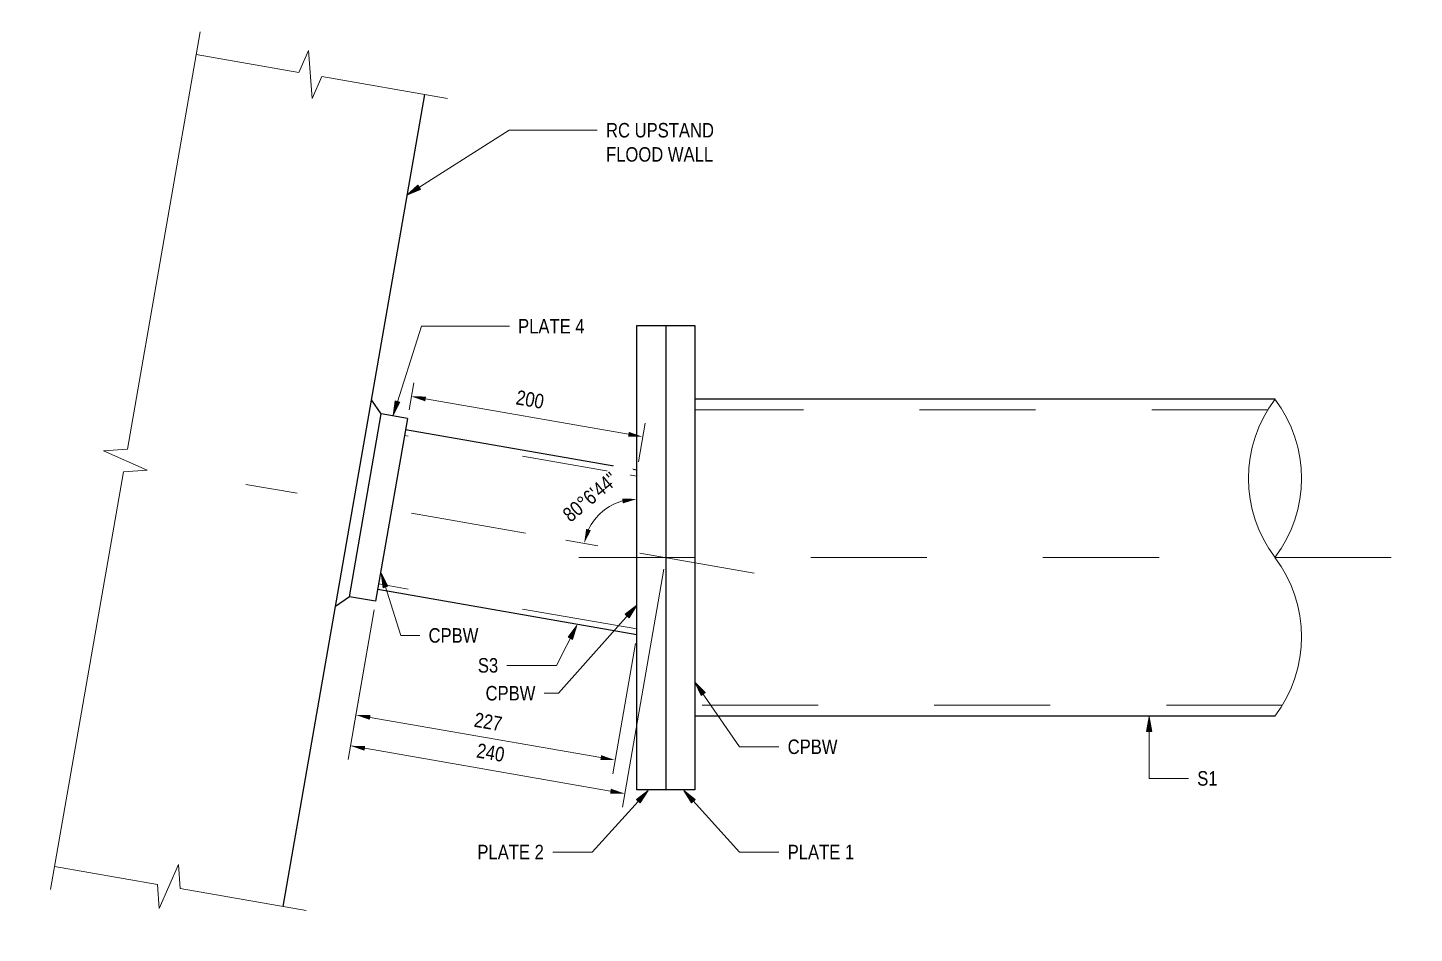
# Model space of a CAD drawing. Header units: metres. Extents: x -1108 to -1097, y 3 to 518.
# Drawn here: x -1104.063 to -1102.868, y 511.926 to 512.707 of the extents above; entities that cross this region are included whole.
import ezdxf

# ---------------------------------------------------------------- set-up
doc = ezdxf.new("R2010")
doc.units = ezdxf.units.M
doc.linetypes.add('JacobsCenter', pattern=[0.015, 0.009, -0.0015, 0.003, -0.0015])
doc.linetypes.add('JacobsDash', pattern=[0.0045, 0.003, -0.0015])
doc.layers.get('Defpoints').update_dxf_attribs({"color": 41})
for name, color, linetype, lineweight in [('A-ANNO-DIMS', 7, 'Continuous', 9), ('A-DETL', 7, 'Continuous', 13), ('A-DETL-GENF', 7, 'Continuous', 9), ('G-ANNO-TEXT', 7, 'Continuous', 9)]:
    doc.layers.add(name, color=color, linetype=linetype, lineweight=lineweight)
doc.styles.add('Arial Narrow_1', font='ARIALN.TTF', dxfattribs={"height": 0.0125})
doc.dimstyles.new('Dimension_Angle_O__DMS_', dxfattribs={"dimscale": 0.3048, "dimtxt": 0.012793, "dimasz": 0.04101, "dimexe": 0.03937, "dimexo": 0.026247, "dimgap": 0.032808, "dimtad": 1, "dimdec": 3, "dimlfac": 1000, "dimrnd": 0.001, "dimzin": 0, "dimdsep": 46, "dimtxsty": 'Arial Narrow_1', "dimsah": 1, "dimcen": 0.09, "dimaunit": 1, "dimadec": 4, "dimazin": 0, "dimtfac": 1, "dimtdec": 4, "dimtix": 1, "dimtmove": 0, "dimatfit": 3, "dimfxl": 1, "dimtvp": 1, "dimtfill": 1, "dimtolj": 1, "dimtzin": 0, "dimlwd": 18, "dimlwe": 18, "dimarcsym": 2})
doc.dimstyles.new('Dimension_Standard_O__mm__1', dxfattribs={"dimscale": 0.3048, "dimtxt": 0.012793, "dimasz": 0.04101, "dimexe": 0.03937, "dimexo": 0.024606, "dimgap": 0.024606, "dimtad": 1, "dimdec": 0, "dimlfac": 1000, "dimzin": 0, "dimdsep": 46, "dimtxsty": 'Arial Narrow_1', "dimsah": 1, "dimcen": 0.09, "dimaunit": 1, "dimadec": 4, "dimazin": 0, "dimtfac": 1, "dimtdec": 4, "dimtix": 1, "dimtmove": 0, "dimatfit": 3, "dimfxl": 1, "dimtvp": 1, "dimtfill": 1, "dimtolj": 1, "dimtzin": 0, "dimlwd": 18, "dimlwe": 18, "dimarcsym": 2})

# ---------------------------------------------------------------- blocks, each defined once
blk = doc.blocks.new('CS_DET_Pile-Column_BreakLine - Tubular BreakLine-9185518-DRG-2873204 - SECTION 3')
at = {"layer": 'A-DETL-GENF', "lineweight": 18}
for centre, start, end in [((0.2048, -0.0903), 52.9573, 127.0427), ((0.0683, 0.0907), 232.9573, 307.0427), ((0.2048, 0.0907), 232.9573, 307.0427)]:
    blk.add_arc(centre, 0.1133, start, end, dxfattribs=at)
blk = doc.blocks.new('CS_DET_BreakLine_ViewScale - Std Break-9185527-DRG-2873204 - SECTION 3')
at = {"layer": 'A-DETL-GENF'}
for p, q in [((0.095, 0.02), (0.09, 0)), ((0.105, -0.02), (0.095, 0.02)), ((0.09, 0), (-0.02, 0)), ((0.11, 0), (0.105, -0.02)), ((0.2, 0), (0.11, 0))]:
    blk.add_line(p, q, dxfattribs=at)
blk = doc.blocks.new('CS_DET_BreakLine_ViewScale - Std Break-9185529-DRG-2873204 - SECTION 3')
at = {"layer": 'A-DETL-GENF'}
for p, q in [((0.095, -0.02), (0.105, 0.02)), ((0.105, 0.02), (0.11, 0)), ((-0.02, 0), (0.09, 0)), ((0.09, 0), (0.095, -0.02)), ((0.11, 0), (0.2, 0))]:
    blk.add_line(p, q, dxfattribs=at)
blk = doc.blocks.new('CS_DET_BreakLine_ViewScale - Std Break-9185534-DRG-2873204 - SECTION 3')
at = {"layer": 'A-DETL-GENF'}
for p, q in [((0.3502, -0.02), (0.3602, 0.02)), ((0.3602, 0.02), (0.3652, 0)), ((-0.02, 0), (0.3452, 0)), ((0.3452, 0), (0.3502, -0.02)), ((0.3652, 0), (0.7303, 0))]:
    blk.add_line(p, q, dxfattribs=at)
blk = doc.blocks.new('DIMBLOCK12-DRG-2873204 - SECTION 3')
at = {"layer": 'A-ANNO-DIMS', "color": 0, "lineweight": 18, "transparency": 16777216}
for p, q in [((-1103.5148, 512.24), (-1103.5506, 512.0347)), ((-1103.7646, 512.2049), (-1103.7871, 512.0759)), ((-1103.7727, 512.0856), (-1103.5609, 512.0486))]:
    blk.add_line(p, q, dxfattribs=at)
at = {"layer": 'A-ANNO-DIMS', "color": 0, "transparency": 16777216}
for points in [[(-1103.7723, 512.0876), (-1103.773, 512.0835), (-1103.785, 512.0877)], [(-1103.5605, 512.0507), (-1103.5612, 512.0466), (-1103.5486, 512.0465)]]:
    blk.add_solid(points, dxfattribs=at)
at = {"layer": 'Defpoints', "color": 0, "transparency": 16777216}
for p in [(-1103.5135, 512.2474), (-1103.7633, 512.2123), (-1103.5486, 512.0465)]:
    blk.add_point(p, dxfattribs=at)
at = {"layer": 'A-ANNO-DIMS', "color": 0, "lineweight": 18, "transparency": 16777216, "insert": (-1103.6642, 512.0818), "char_height": 0.0125, "width": 0.02851, "attachment_point": 5, "rotation": 350.1124, "style": 'Arial Narrow_1', "bg_fill": 3, "box_fill_scale": 1.1, "bg_fill_color": 256, "bg_fill_true_color": 13158600, "bg_fill_transparency": 0}
blk.add_mtext('\\A1;240\u200e', dxfattribs=at)
blk = doc.blocks.new('DIMBLOCK13-DRG-2873204 - SECTION 3')
at = {"layer": 'A-ANNO-DIMS', "color": 0, "lineweight": 18, "transparency": 16777216}
for p, q in [((-1103.5381, 512.3164), (-1103.5381, 512.2884)), ((-1103.5993, 512.2649), (-1103.5718, 512.2601))]:
    blk.add_line(p, q, dxfattribs=at)
blk.add_arc((-1103.5381, 512.2542), 0.0462, 105.5645, 154.5479, dxfattribs=at)
at = {"layer": 'A-ANNO-DIMS', "color": 0, "transparency": 16777216}
for points in [[(-1103.5508, 512.3008), (-1103.5502, 512.2966), (-1103.5381, 512.3004)], [(-1103.5778, 512.2734), (-1103.5818, 512.2747), (-1103.5836, 512.2622)]]:
    blk.add_solid(points, dxfattribs=at)
at = {"layer": 'Defpoints', "color": 0, "transparency": 16777216}
blk.add_point((-1103.5381, 512.2542), dxfattribs=at)
at = {"layer": 'A-ANNO-DIMS', "color": 0, "lineweight": 18, "transparency": 16777216, "insert": (-1103.5784, 512.3021), "char_height": 0.0125, "width": 0.084555, "attachment_point": 5, "rotation": 40.0562, "style": 'Arial Narrow_1', "bg_fill": 3, "box_fill_scale": 1.1, "bg_fill_color": 256, "bg_fill_true_color": 13158600, "bg_fill_transparency": 0}
blk.add_mtext('\\A1;80°6\'44"', dxfattribs=at)
at = {"layer": 'Defpoints', "color": 0, "transparency": 16777216}
for p in [(-1103.5381, 512.3244), (-1103.5588, 512.2955), (-1103.6072, 512.2663)]:
    blk.add_point(p, dxfattribs=at)
blk = doc.blocks.new('DIMBLOCK14-DRG-2873204 - SECTION 3')
at = {"layer": 'A-ANNO-DIMS', "color": 0, "lineweight": 18, "transparency": 16777216}
for p, q in [((-1103.7345, 512.3773), (-1103.7305, 512.4006)), ((-1103.7202, 512.3866), (-1103.5454, 512.3562)), ((-1103.5368, 512.3325), (-1103.531, 512.3658))]:
    blk.add_line(p, q, dxfattribs=at)
at = {"layer": 'A-ANNO-DIMS', "color": 0, "transparency": 16777216}
for points in [[(-1103.7198, 512.3887), (-1103.7206, 512.3846), (-1103.7325, 512.3888)], [(-1103.545, 512.3582), (-1103.5457, 512.3541), (-1103.5331, 512.354)]]:
    blk.add_solid(points, dxfattribs=at)
at = {"layer": 'Defpoints', "color": 0, "transparency": 16777216}
for p in [(-1103.7358, 512.3699), (-1103.5331, 512.354), (-1103.5381, 512.3251)]:
    blk.add_point(p, dxfattribs=at)
at = {"layer": 'A-ANNO-DIMS', "color": 0, "lineweight": 18, "transparency": 16777216, "insert": (-1103.6302, 512.3861), "char_height": 0.0125, "width": 0.02851, "attachment_point": 5, "rotation": 350.1124, "style": 'Arial Narrow_1', "bg_fill": 3, "box_fill_scale": 1.1, "bg_fill_color": 256, "bg_fill_true_color": 13158600, "bg_fill_transparency": 0}
blk.add_mtext('\\A1;200\u200e', dxfattribs=at)
blk = doc.blocks.new('DIMBLOCK15-DRG-2873204 - SECTION 3')
at = {"layer": 'A-ANNO-DIMS', "color": 0, "lineweight": 18, "transparency": 16777216}
for p, q in [((-1103.7646, 512.2049), (-1103.7824, 512.1025)), ((-1103.5394, 512.1759), (-1103.559, 512.0636)), ((-1103.768, 512.1122), (-1103.5692, 512.0775))]:
    blk.add_line(p, q, dxfattribs=at)
at = {"layer": 'A-ANNO-DIMS', "color": 0, "transparency": 16777216}
for points in [[(-1103.7677, 512.1143), (-1103.7684, 512.1101), (-1103.7804, 512.1143)], [(-1103.5689, 512.0796), (-1103.5696, 512.0755), (-1103.5569, 512.0754)]]:
    blk.add_solid(points, dxfattribs=at)
at = {"layer": 'Defpoints', "color": 0, "transparency": 16777216}
for p in [(-1103.7633, 512.2123), (-1103.5381, 512.1833), (-1103.5569, 512.0754)]:
    blk.add_point(p, dxfattribs=at)
at = {"layer": 'A-ANNO-DIMS', "color": 0, "lineweight": 18, "transparency": 16777216, "insert": (-1103.6663, 512.1084), "char_height": 0.0125, "width": 0.02851, "attachment_point": 5, "rotation": 350.1124, "style": 'Arial Narrow_1', "bg_fill": 3, "box_fill_scale": 1.1, "bg_fill_color": 256, "bg_fill_true_color": 13158600, "bg_fill_transparency": 0}
blk.add_mtext('\\A1;227', dxfattribs=at)

msp = doc.modelspace()

# ---------------------------------------------------------------- hatches: boundary and pattern name
at = {"layer": 'G-ANNO-TEXT'}
for points in [[(-1103.736443, 512.5622814), (-1103.7247024, 512.567105), (-1103.7270603, 512.5708297)], [(-1103.7482219, 512.3724754), (-1103.742346, 512.3837263), (-1103.7465484, 512.3850574)], [(-1103.7585711, 512.236484), (-1103.7569261, 512.2238982), (-1103.7527207, 512.2252199)], [(-1103.5381689, 512.2089106), (-1103.5481161, 512.2010263), (-1103.5448196, 512.1980996)], [(-1103.5897967, 512.191382), (-1103.5974471, 512.1812538), (-1103.5935217, 512.179248)], [(-1103.4880983, 512.1425295), (-1103.4827931, 512.1309985), (-1103.4791692, 512.1335084)], [(-1103.096558, 512.1126623), (-1103.0987621, 512.1001623), (-1103.0943539, 512.1001623)], [(-1103.5284237, 512.0492122), (-1103.5384633, 512.0414461), (-1103.5352017, 512.0384807)], [(-1103.4977922, 512.0492122), (-1103.4910141, 512.0384807), (-1103.4877525, 512.0414461)]]:
    msp.add_hatch(color=256, dxfattribs=at).paths.add_polyline_path(points)

# ---------------------------------------------------------------- linework, layer by layer
at = {"layer": 'A-DETL', "lineweight": 25}
for p, q in [((-1103.8429863, 511.94929), (-1103.7210155, 512.6490424)), ((-1103.5381079, 512.4498805), (-1103.4881079, 512.4498805)), ((-1103.5381079, 512.0498805), (-1103.5381079, 512.4498805)), ((-1103.5131079, 512.4498805), (-1103.5131079, 512.0498805)), ((-1103.4881079, 512.4498805), (-1103.4881079, 512.0498805)), ((-1103.7584121, 512.3738447), (-1103.7668839, 512.3858932)), ((-1102.9881079, 512.3864306), (-1103.4881079, 512.3864306)), ((-1103.7858867, 512.2162212), (-1103.7584121, 512.3738447)), ((-1103.7358057, 512.3699042), (-1103.7632804, 512.2122808)), ((-1103.7358057, 512.3699042), (-1103.7584121, 512.3738447)), ((-1103.5381079, 512.3251413), (-1103.7375486, 512.359905)), ((-1103.5381079, 512.183335), (-1103.7615375, 512.2222801)), ((-1103.7858867, 512.2162212), (-1103.7979355, 512.2077485)), ((-1103.7632804, 512.2122808), (-1103.7858867, 512.2162212)), ((-1102.9881079, 512.1133306), (-1103.4881079, 512.1133306)), ((-1103.4881079, 512.0498805), (-1103.5381079, 512.0498805))]:
    msp.add_line(p, q, dxfattribs=at)
at = {"layer": 'A-DETL', "linetype": 'JacobsDash', "lineweight": 18}
for p, q in [((-1102.994428, 512.3771306), (-1103.4881079, 512.3771306)), ((-1103.5381079, 512.320066), (-1103.7384072, 512.3549793)), ((-1103.5381079, 512.1884104), (-1103.7606789, 512.2272058)), ((-1102.9817878, 512.1226306), (-1103.4881079, 512.1226306))]:
    msp.add_line(p, q, dxfattribs=at)
at = {"layer": 'A-DETL', "linetype": 'JacobsCenter'}
for p, q in [((-1103.4369585, 512.2366072), (-1103.8752847, 512.31301)), ((-1103.5881079, 512.2498805), (-1102.8681079, 512.2498805))]:
    msp.add_line(p, q, dxfattribs=at)
at = {"layer": 'G-ANNO-TEXT'}
for p, q in [((-1103.736443, 512.5622814), (-1103.6481035, 512.6182035)), ((-1103.6481035, 512.6182035), (-1103.5722355, 512.6182035)), ((-1103.7270603, 512.5708297), (-1103.736443, 512.5622814)), ((-1103.736443, 512.5622814), (-1103.7247024, 512.567105)), ((-1103.7247024, 512.567105), (-1103.7270603, 512.5708297)), ((-1103.7482219, 512.3724754), (-1103.7238957, 512.4492711)), ((-1103.7238957, 512.4492711), (-1103.6480276, 512.4492711)), ((-1103.7465484, 512.3850574), (-1103.7482219, 512.3724754)), ((-1103.7482219, 512.3724754), (-1103.742346, 512.3837263)), ((-1103.742346, 512.3837263), (-1103.7465484, 512.3850574)), ((-1103.7585711, 512.236484), (-1103.7569261, 512.2238982)), ((-1103.7527207, 512.2252199), (-1103.7585711, 512.236484)), ((-1103.7585711, 512.236484), (-1103.7417148, 512.1828476)), ((-1103.7569261, 512.2238982), (-1103.7527207, 512.2252199)), ((-1103.5381689, 512.2089106), (-1103.6055537, 512.1330101)), ((-1103.5381689, 512.2089106), (-1103.5481161, 512.2010263)), ((-1103.5448196, 512.1980996), (-1103.5381689, 512.2089106)), ((-1103.5481161, 512.2010263), (-1103.5448196, 512.1980996)), ((-1103.5897967, 512.191382), (-1103.6073407, 512.1570475)), ((-1103.5897967, 512.191382), (-1103.5974471, 512.1812538)), ((-1103.5935217, 512.179248), (-1103.5897967, 512.191382)), ((-1103.7417148, 512.1828476), (-1103.725182, 512.1828476)), ((-1103.5974471, 512.1812538), (-1103.5935217, 512.179248)), ((-1103.6472754, 512.1570475), (-1103.6501499, 512.1570475)), ((-1103.6073407, 512.1570475), (-1103.6472754, 512.1570475)), ((-1103.4880983, 512.1425295), (-1103.4827931, 512.1309985)), ((-1103.4791692, 512.1335084), (-1103.4880983, 512.1425295)), ((-1103.4880983, 512.1425295), (-1103.4495516, 512.0868744)), ((-1103.6176889, 512.1330101), (-1103.6180442, 512.1330101)), ((-1103.6055537, 512.1330101), (-1103.6176889, 512.1330101)), ((-1103.4827931, 512.1309985), (-1103.4791692, 512.1335084)), ((-1103.096558, 512.1126623), (-1103.0987621, 512.1001623)), ((-1103.0943539, 512.1001623), (-1103.096558, 512.1126623)), ((-1103.096558, 512.1126623), (-1103.096558, 512.0596029)), ((-1103.0987621, 512.1001623), (-1103.0943539, 512.1001623)), ((-1103.4495516, 512.0868744), (-1103.415661, 512.0868744)), ((-1103.096558, 512.0596029), (-1103.0626674, 512.0596029)), ((-1103.5284237, 512.0492122), (-1103.5766642, 511.9961529)), ((-1103.5284237, 512.0492122), (-1103.5384633, 512.0414461)), ((-1103.5384633, 512.0414461), (-1103.5352017, 512.0384807)), ((-1103.5352017, 512.0384807), (-1103.5284237, 512.0492122)), ((-1103.4977922, 512.0492122), (-1103.4910141, 512.0384807)), ((-1103.4877525, 512.0414461), (-1103.4977922, 512.0492122)), ((-1103.4977922, 512.0492122), (-1103.4495516, 511.9961529)), ((-1103.4910141, 512.0384807), (-1103.4877525, 512.0414461)), ((-1103.6102048, 511.9961529), (-1103.610558, 511.9961529)), ((-1103.5766642, 511.9961529), (-1103.6102048, 511.9961529)), ((-1103.4495516, 511.9961529), (-1103.415661, 511.9961529))]:
    msp.add_line(p, q, dxfattribs=at)

# ---------------------------------------------------------------- block references
at = {"layer": 'A-DETL-GENF'}
for name, p, rotation in [('CS_DET_BreakLine_ViewScale - Std Break-9185534-DRG-2873204 - SECTION 3', (-1104.0400156, 511.9836333), 80.11235641184658), ('CS_DET_BreakLine_ViewScale - Std Break-9185527-DRG-2873204 - SECTION 3', (-1103.7210155, 512.6490424), 170.1123564118409), ('CS_DET_Pile-Column_BreakLine - Tubular BreakLine-9185518-DRG-2873204 - SECTION 3', (-1102.9879213, 512.1133306), 90), ('CS_DET_BreakLine_ViewScale - Std Break-9185529-DRG-2873204 - SECTION 3', (-1103.8429863, 511.94929), 170.1123564118095)]:
    msp.add_blockref(name, p, dxfattribs=dict(at, rotation=rotation))

# ---------------------------------------------------------------- texts
at = {"layer": 'G-ANNO-TEXT', "char_height": 0.0125, "attachment_point": 1, "style": 'Arial Narrow_1', "bg_fill": 3, "box_fill_scale": 1, "bg_fill_color": 256, "bg_fill_true_color": 13158600, "bg_fill_transparency": 0}
for s, insert in [('RC UPSTAND', (-1103.5647355, 512.6244535)), ('FLOOD WALL', (-1103.5647355, 512.6036175)), ('PLATE 4', (-1103.6405276, 512.4555211)), ('S3', (-1103.6751786, 512.1632975)), ('CPBW', (-1103.6685389, 512.1392601)), ('CPBW', (-1103.408161, 512.0931244)), ('S1', (-1103.0551674, 512.0658529)), ('PLATE 2', (-1103.6756048, 512.0024029)), ('PLATE 1', (-1103.408161, 512.0024029))]:
    msp.add_mtext(s, dxfattribs=dict(at, insert=insert))

# ---------------------------------------------------------------- next in the draw order: texts
at = {"layer": 'G-ANNO-TEXT', "insert": (-1103.717682, 512.1890976), "char_height": 0.0125, "attachment_point": 1, "style": 'Arial Narrow_1', "bg_fill": 3, "box_fill_scale": 1, "bg_fill_color": 256, "bg_fill_true_color": 13158600, "bg_fill_transparency": 0}
msp.add_mtext('CPBW', dxfattribs=at)

# ---------------------------------------------------------------- next in the draw order: dimensions: what is measured, and where the dimension line sits
at = {"layer": 'A-ANNO-DIMS', "lineweight": 18}
dim = msp.add_angular_dim_3p(base=(-1103.55885, 512.2954717), center=(-1103.5381079, 512.2542382), p1=(-1103.5381079, 512.3243949), p2=(-1103.6072225, 512.2662852), dimstyle='Dimension_Angle_O__DMS_', override={"dimpost": '<>', "dimfxl": 0.090297}, dxfattribs=at)
dim.commit()
dim.dimension.update_dxf_attribs({"geometry": 'DIMBLOCK13-DRG-2873204 - SECTION 3', "text_midpoint": (-1103.5783541, 512.3021063)})

# ---------------------------------------------------------------- next in the draw order: dimensions: what is measured, and where the dimension line sits
for base, p1, p2, text, override, picture, middle in [((-1103.5330761, 512.3540094), (-1103.7358057, 512.3699042), (-1103.5381079, 512.3251413), '200\u200e', {"dimpost": '<>', "dimfxl": 0.202702}, 'DIMBLOCK14-DRG-2873204 - SECTION 3', (-1103.6302296, 512.3861172)), ((-1103.5485583, 512.0465003), (-1103.7632804, 512.2122808), (-1103.5135372, 512.2474177), '240\u200e', {"dimpost": '<>', "dimfxl": 0.252203}, 'DIMBLOCK12-DRG-2873204 - SECTION 3', (-1103.664209, 512.0818322))]:
    dim = msp.add_linear_dim(base=base, p1=p1, p2=p2, angle=350.1123564, text=text, dimstyle='Dimension_Standard_O__mm__1', override=override, dxfattribs=at)
    dim.commit()
    dim.dimension.update_dxf_attribs({"geometry": picture, "text_midpoint": middle})

# ---------------------------------------------------------------- next in the draw order: dimensions: what is measured, and where the dimension line sits
dim = msp.add_linear_dim(base=(-1103.5569212, 512.0754026), p1=(-1103.7632804, 512.2122808), p2=(-1103.5381079, 512.183335), angle=350.1123564, dimstyle='Dimension_Standard_O__mm__1', override={"dimpost": '<>', "dimfxl": 0.227025}, dxfattribs=at)
dim.commit()
dim.dimension.update_dxf_attribs({"geometry": 'DIMBLOCK15-DRG-2873204 - SECTION 3', "text_midpoint": (-1103.6662704, 512.1084461)})

doc.saveas('drawing.dxf')
